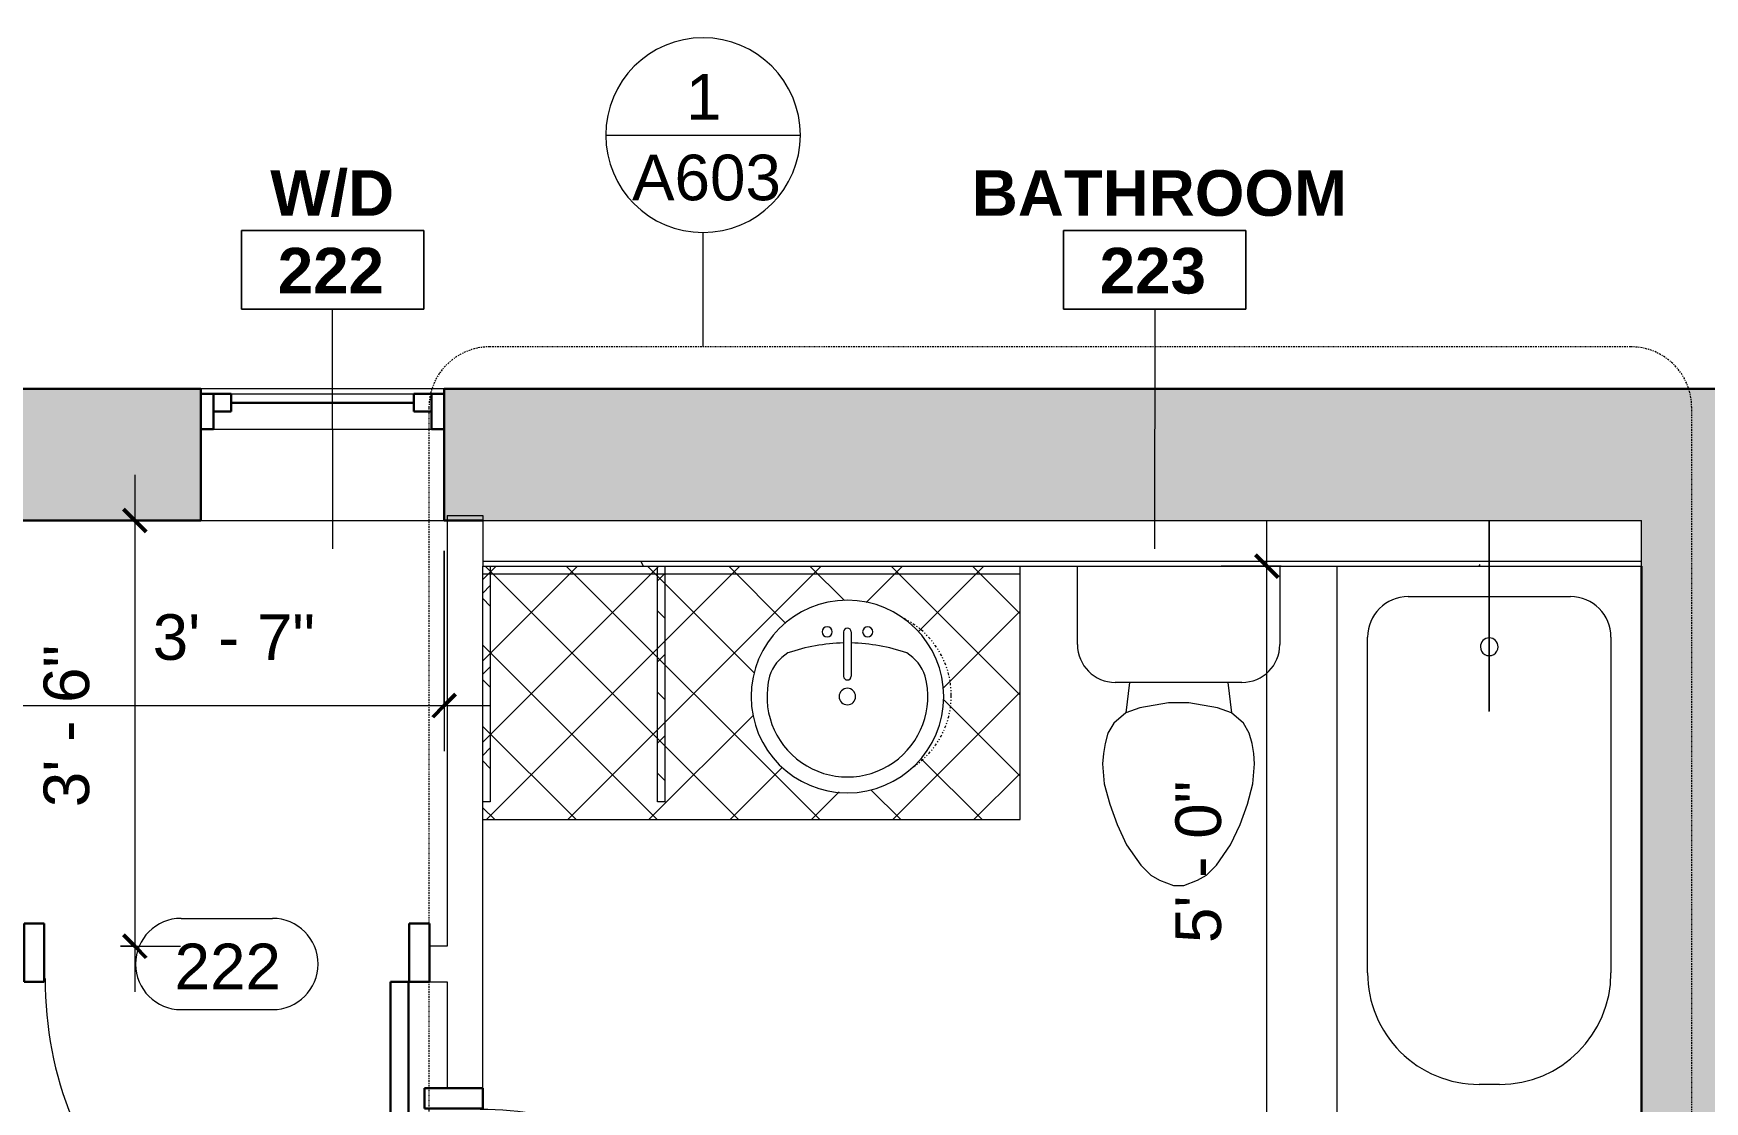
# Model space of a CAD drawing. Header units: inches. Extents: x -545 to 1083, y -2066 to -1239.
# Drawn here: x 526.1 to 691, y -1755.3 to -1649.9 of the extents above; entities that cross this region are included whole.
import ezdxf

# ---------------------------------------------------------------- set-up
doc = ezdxf.new("R2010")
doc.units = ezdxf.units.IN
doc.header["$MEASUREMENT"] = 0
doc.linetypes.add('Dash Dot 3_16_', pattern=[0.3125, 0.1875, -0.0625, 0, -0.0625])
doc.linetypes.add('Dash dot dot', pattern=[0.8125, 0.25, -0.1875, 0, -0.1875, 0, -0.1875])
for name, color, linetype, lineweight in [('A-ANNO-DIMS', 211, 'Continuous', 9), ('A-ANNO-DIMS-48', 211, 'Continuous', 9), ('A-ANNO-SYMB', 150, 'Continuous', 9), ('A-AREA-IDEN', 2, 'Continuous', 9), ('A-DOOR', 31, 'Continuous', 18), ('A-DOOR-FRAM', 31, 'Continuous', 30), ('A-DOOR-IDEN', 31, 'Continuous', 9), ('A-GLAZ', 151, 'Continuous', 18), ('A-WALL', 113, 'Continuous', 18), ('A-WALL-PATT', 111, 'Continuous', 18), ('G-IMPT', 8, 'Continuous', 9), ('I-WALL', 2, 'Continuous', 18), ('P-SANR-FIXT', 6, 'Continuous', 9), ('Q-CASE', 31, 'Continuous', 9)]:
    doc.layers.add(name, color=color, linetype=linetype, lineweight=lineweight)
doc.styles.add('Swis721 Lt BT', font='swissl.ttf', dxfattribs={"height": 4.5})
doc.styles.add('Swis721 Lt BT_B', font='', dxfattribs={"height": 4.5})
doc.styles.get('Swis721 Lt BT_B').set_extended_font_data('Swis721 Lt BT', bold=True)
doc.dimstyles.new('OTJ_-_3_32__Linear__1_2__Tolerance', dxfattribs={"dimscale": 12, "dimtxt": 4.748918, "dimasz": 0.1875, "dimexe": 0.375, "dimexo": 0.25, "dimgap": 0.25, "dimtad": 1, "dimdec": 1, "dimrnd": 0.5, "dimzin": 3, "dimdsep": 46, "dimlunit": 4, "dimtxsty": 'Swis721 Lt BT', "dimblk1": 'OBLIQUE', "dimblk2": 'OBLIQUE', "dimsah": 1, "dimcen": 0.09, "dimdle": 0.375, "dimazin": 0, "dimtfac": 1, "dimtdec": 4, "dimtix": 1, "dimtmove": 0, "dimatfit": 3, "dimfxl": 1, "dimtvp": 1, "dimfrac": 2, "dimtolj": 1, "dimtzin": 0, "dimarcsym": 2})
pattern_1 = [(45, (-567.664, 1700.107), (-4.006467, 4.006467), []), (135, (-567.664, 1700.107), (-4.006467, -4.006467), [])]

# ---------------------------------------------------------------- blocks, each defined once
blk = doc.blocks.new('Window-Double-Hung - 24_ x 44_-5077948-2ND FLOOR - CONSTRUCTION')
at = {"layer": 'A-GLAZ', "color": 8, "lineweight": 30}
for p, q in [((-12, 6.5), (-12, -6.5)), ((-12, 6), (-9, 6)), ((-10.75, 6), (-10.75, 2.5)), ((-9, 6), (-9, 4.25)), ((-9, 5.125), (9, 5.125)), ((9, 6), (12, 6)), ((9, 6), (9, 4.25)), ((10.75, 6), (10.75, 2.5)), ((12, -6.5), (12, 6.5)), ((-10.75, 4.25), (-9, 4.25)), ((10.75, 4.25), (9, 4.25)), ((-12, 2.5), (-10.75, 2.5)), ((10.75, 2.5), (12, 2.5))]:
    blk.add_line(p, q, dxfattribs=at)
at = {"layer": 'A-GLAZ'}
for p, q in [((12, 6.5), (-12, 6.5)), ((-12, -6.5), (12, -6.5))]:
    blk.add_line(p, q, dxfattribs=at)
at = {"layer": 'A-GLAZ', "lineweight": 9}
for p, q in [((-9, 6), (9, 6)), ((-10.75, 2.5), (10.75, 2.5))]:
    blk.add_line(p, q, dxfattribs=at)
blk = doc.blocks.new('Single Flush - D1 3_ X 8_  - NOT FR-6102174-2ND FLOOR - CONSTRUCTION')
at = {"layer": 'A-DOOR', "lineweight": 30}
for p, q in [((16.15625, -1.75), (17.90625, -1.75)), ((16.15625, -37.5625), (16.15625, -1.75)), ((17.90625, -1.75), (17.90625, -37.5625)), ((17.90625, -37.5625), (16.15625, -37.5625))]:
    blk.add_line(p, q, dxfattribs=at)
at = {"layer": 'A-DOOR', "lineweight": 9}
blk.add_arc((17.90625, -1.75), 35.8125, 179.5, 270, dxfattribs=at)
at = {"layer": 'A-DOOR-FRAM'}
for p, q in [((-20, 4), (-20, -1.75)), ((-20, 4), (-18, 4)), ((-18, 4), (-18, -1.75)), ((18.000004, 4), (18.000004, -1.75)), ((18.000004, 4), (20.000004, 4)), ((20.000004, 4), (20.000004, -1.75)), ((-20, -1.75), (-18, -1.75)), ((18.000004, -1.75), (20.000004, -1.75))]:
    blk.add_line(p, q, dxfattribs=at)
blk = doc.blocks.new('Single Flush - D1 2_6_ X 8_ - NOT FR-6103599-2ND FLOOR - CONSTRUCTION')
at = {"layer": 'A-DOOR', "lineweight": 30}
for p, q in [((13.15625, 31.5625), (13.15625, 1.75)), ((14.90625, 31.5625), (13.15625, 31.5625)), ((14.90625, 1.75), (14.90625, 31.5625)), ((13.15625, 1.75), (14.90625, 1.75))]:
    blk.add_line(p, q, dxfattribs=at)
at = {"layer": 'A-DOOR', "lineweight": 9}
blk.add_arc((14.90625, 1.75), 29.8125, 90, 180.5, dxfattribs=at)
at = {"layer": 'A-DOOR-FRAM'}
for p, q in [((-17, -4), (-17, 1.75)), ((-17, 1.75), (-15, 1.75)), ((-15, -4), (-15, 1.75)), ((15.000004, -4), (15.000004, 1.75)), ((15.000004, 1.75), (17.000004, 1.75)), ((17.000004, -4), (17.000004, 1.75)), ((-17, -4), (-15, -4)), ((15.000004, -4), (17.000004, -4))]:
    blk.add_line(p, q, dxfattribs=at)
blk = doc.blocks.new('Vanity Counter Top w Round Sink Hole - 24_ Depth-5720943-2ND FLOOR - CONSTRUCTION')
at = {"layer": 'Q-CASE'}
h = blk.add_hatch(dxfattribs=at)
h.set_pattern_fill('FP_4', color=256, style=0, pattern_type=2)
h.set_pattern_definition([(45, (-622.709, 1702.469), (-4.006467, 4.006467), []), (135, (-622.709, 1702.469), (-4.006467, -4.006467), [])])
h.paths.add_polyline_path([(-52.26, -25), (0.73, -25), (0.73, 0), (-52.26, 0)], flags=0)
h.paths.add_polyline_path([(-16.3, -22.36), (-18.42, -22.12), (-20.42, -21.42), (-22.23, -20.29), (-23.73, -18.79), (-24.86, -16.98), (-25.56, -14.98), (-25.8, -12.86), (-25.56, -10.75), (-24.86, -8.74), (-23.73, -6.94), (-22.23, -5.44), (-20.42, -4.3), (-18.42, -3.6), (-16.3, -3.36), (-14.19, -3.6), (-12.18, -4.3), (-10.38, -5.44), (-8.87, -6.94), (-7.74, -8.74), (-7.04, -10.75), (-6.8, -12.86), (-7.04, -14.98), (-7.74, -16.98), (-8.87, -18.79), (-10.38, -20.29), (-12.18, -21.42), (-14.19, -22.12)], flags=0)
for p, q in [((0.73, -25), (0.73, 0)), ((-52.26, -0.75), (0.73, -0.75)), ((-52.26, -25), (0.73, -25))]:
    blk.add_line(p, q, dxfattribs=at)
at = {"layer": 'Q-CASE', "linetype": 'Dash dot dot'}
for start, end in [(0, 63.2333), (303.7301, 360)]:
    blk.add_arc((-14.55, -12.75), 8.5, start, end, dxfattribs=at)
blk = doc.blocks.new('Toilet-Domestic-3D - Toilet-Domestic-3D-5197850-2ND FLOOR - CONSTRUCTION')
at = {"layer": 'P-SANR-FIXT'}
for p, q in [((-9.98, 11.75), (-9.98, 19.48)), ((9.98, 19.48), (9.98, 11.75)), ((6.25, 8.02), (-6.25, 8.02)), ((-4.86, 8.02), (-5.21, 5)), ((4.86, 8.02), (5.21, 5)), ((-5.21, 5), (-6.4, 4)), ((-3.84, 5.5), (-5.21, 5)), ((-1, 6), (-3.84, 5.5)), ((1, 6), (-1, 6)), ((3.84, 5.5), (1, 6)), ((5.21, 5), (3.84, 5.5)), ((6.4, 4), (5.21, 5)), ((-6.4, 4), (-6.97, 3)), ((6.97, 3), (6.4, 4)), ((-7.24, 2), (-7.41, 1)), ((-6.97, 3), (-7.24, 2)), ((7.24, 2), (6.97, 3)), ((7.41, 1), (7.24, 2)), ((-7.41, 1), (-7.5, 0)), ((-7.5, 0), (-7.33, -1.99)), ((7.33, -1.99), (7.5, 0)), ((7.5, 0), (7.41, 1)), ((-7.33, -1.99), (-6.79, -4)), ((6.79, -4), (7.33, -1.99)), ((-6.79, -4), (-6.06, -6)), ((6.06, -6), (6.79, -4)), ((-6.06, -6), (-5.13, -8)), ((5.13, -8), (6.06, -6)), ((-5.13, -8), (-3.74, -10)), ((3.74, -10), (5.13, -8)), ((-3.74, -10), (-2.74, -11)), ((-2.74, -11), (-1.87, -11.5)), ((-1.87, -11.5), (-0.5, -12)), ((0.5, -12), (1.87, -11.5)), ((1.87, -11.5), (2.74, -11)), ((2.74, -11), (3.74, -10)), ((-0.5, -12), (0.5, -12))]:
    blk.add_line(p, q, dxfattribs=at)
for centre, start, end in [((-6.25, 11.75), 180, 270), ((6.25, 11.75), 270, 360)]:
    blk.add_arc(centre, 3.73, start, end, dxfattribs=at)
blk = doc.blocks.new('Tub-Rectangular-3D - Tub-Rectangular-3D 4_ 6 1_8_-5224301-2ND FLOOR - CONSTRUCTION')
at = {"layer": 'P-SANR-FIXT'}
for p, q in [((10.4, -6), (10.4, -36)), ((-36.72, -9), (-3.6, -9)), ((-40.72, -29), (-40.72, -13)), ((7.4, -20), (7.4, -22)), ((-3.6, -33), (-36.72, -33)), ((10.4, -36), (-43.72, -36))]:
    blk.add_line(p, q, dxfattribs=at)
for centre, radius, start, end in [((-36.72, -13), 4, 90, 180), ((-3.6, -20), 11, 360, 90), ((-35.77, -21), 0.875, 90, 270), ((-35.77, -21), 0.875, 270, 90), ((-3.6, -22), 11, 270, 0), ((-36.72, -29), 4, 180, 270)]:
    blk.add_arc(centre, radius, start, end, dxfattribs=at)
blk = doc.blocks.new('Sink Vanity-Round - 19_ x 19_-5200875-2ND FLOOR - CONSTRUCTION')
at = {"layer": 'P-SANR-FIXT'}
for p, q in [((3.43, 9.73), (3.43, 5.36)), ((4.18, 9.73), (4.18, 5.36))]:
    blk.add_line(p, q, dxfattribs=at)
for centre, radius, start, end in [((3.81, 3.35), 9.5, 90, 270), ((3.81, 3.35), 9.5, 270, 90), ((1.81, 9.73), 0.5, 360, 180), ((3.81, 9.73), 0.375, 360, 180), ((5.81, 9.73), 0.5, 360, 180), ((3.81, -9.17), 17.81, 91.2067, 109.2086), ((1.81, 9.73), 0.5, 180, 360), ((3.81, -9.17), 17.81, 70.7914, 88.7933), ((5.81, 9.73), 0.5, 180, 360), ((0.05, 4.11), 4.12, 120.7927, 162.1904), ((7.56, 4.11), 4.12, 17.8096, 59.2073), ((3.81, 3.35), 7.93, 165.3071, 14.6929), ((3.81, 5.36), 0.375, 180, 360), ((3.81, 3.35), 0.813, 360, 180), ((3.81, 3.35), 0.813, 180, 360)]:
    blk.add_arc(centre, radius, start, end, dxfattribs=at)
blk = doc.blocks.new('CW Drawers - UB 36_h x 24_d - 3 Drawers Top Specified-5922540-2ND FLOOR - CONSTRUCTION')
at = {"layer": 'Q-CASE'}
h = blk.add_hatch(dxfattribs=at)
h.set_pattern_fill('FP_20', color=256, style=0, pattern_type=2)
h.set_pattern_definition(pattern_1)
h.paths.add_polyline_path([(3.53, -25.61), (3.53, -2.36), (2.78, -2.36), (2.78, -25.61)], flags=0)
h = blk.add_hatch(dxfattribs=at)
h.set_pattern_fill('FP_20', color=256, style=0, pattern_type=2)
h.set_pattern_definition(pattern_1)
h.paths.add_polyline_path([(20.03, -25.61), (20.78, -25.61), (20.78, -2.36), (20.03, -2.36)], flags=0)
for p, q in [((3.53, -2.36), (3.53, -25.61)), ((20.03, -25.61), (20.03, -2.36)), ((20.78, -25.61), (20.78, -2.36)), ((3.53, -25.61), (2.78, -25.61)), ((20.78, -25.61), (20.03, -25.61))]:
    blk.add_line(p, q, dxfattribs=at)
blk = doc.blocks.new('Family1 - Shower head - side view_dwg-5853304-2ND FLOOR - CONSTRUCTION')
at = {"layer": 'G-IMPT'}
for p, q in [((114.07, 0), (119.76, 0)), ((114.07, 0), (114.1, 0)), ((114.07, 0), (119.76, 0)), ((119.72, 0), (114.1, 0)), ((116.24, 0), (116.25, 0)), ((116.24, 0), (116.24, 0)), ((116.24, 0), (116.24, 0)), ((116.24, 0), (116.24, 0)), ((116.24, 0), (116.3, 0)), ((116.28, 0), (116.24, 0)), ((116.24, 0), (116.24, 0)), ((116.24, 0), (116.24, 0)), ((116.24, 0), (116.24, 0)), ((116.25, 0), (116.24, 0)), ((116.24, 0), (116.24, 0)), ((116.24, 0), (116.24, 0)), ((116.25, 0), (116.25, 0)), ((116.25, 0), (116.25, 0)), ((116.25, 0), (116.25, 0)), ((116.25, 0), (116.25, 0)), ((116.25, 0), (116.25, 0)), ((116.25, 0), (116.25, 0)), ((116.31, 0), (116.3, 0)), ((116.3, 0), (116.3, 0)), ((116.3, 0), (116.3, 0)), ((116.3, 0), (116.3, 0)), ((116.34, 0), (116.3, 0)), ((116.31, 0), (116.31, 0)), ((116.32, 0), (116.31, 0)), ((116.31, 0), (116.31, 0)), ((116.32, 0), (116.31, 0)), ((116.32, 0), (116.32, 0)), ((116.44, 0), (116.44, 0)), ((116.44, 0), (116.44, 0)), ((116.44, 0), (116.44, 0)), ((116.44, 0), (116.44, 0)), ((116.44, 0), (116.44, 0)), ((116.44, 0), (116.44, 0)), ((116.44, 0), (116.44, 0)), ((116.44, 0), (116.45, 0)), ((116.44, 0), (116.44, 0)), ((116.44, 0), (116.44, 0)), ((116.44, 0), (116.44, 0)), ((116.44, 0), (116.44, 0)), ((116.44, 0), (116.44, 0)), ((116.44, 0), (116.44, 0)), ((116.44, 0), (116.44, 0)), ((116.44, 0), (116.44, 0)), ((116.44, 0), (116.44, 0)), ((116.44, 0), (116.44, 0)), ((116.44, 0), (116.44, 0)), ((116.44, 0), (116.44, 0)), ((116.45, 0), (116.44, 0)), ((116.44, 0), (116.44, 0)), ((116.44, 0), (116.44, 0)), ((116.44, 0), (116.44, 0)), ((116.44, 0), (116.44, 0)), ((116.44, 0), (116.44, 0)), ((116.44, 0), (116.44, 0)), ((116.44, 0), (116.44, 0)), ((116.44, 0), (116.44, 0)), ((116.44, 0), (116.44, 0)), ((116.44, 0), (116.44, 0)), ((116.44, 0), (116.44, 0)), ((116.44, 0), (116.44, 0)), ((116.45, 0), (116.44, 0)), ((116.44, 0), (116.44, 0)), ((116.44, 0), (116.44, 0)), ((116.44, 0), (116.44, 0)), ((116.44, 0), (117.39, 0)), ((116.46, 0), (116.44, 0)), ((116.44, 0), (116.46, 0)), ((116.44, 0), (116.46, 0)), ((116.45, 0), (116.45, 0)), ((116.45, 0), (116.45, 0)), ((116.45, 0), (116.45, 0)), ((116.45, 0), (116.45, 0)), ((116.45, 0), (116.45, 0)), ((116.45, 0), (116.45, 0)), ((116.45, 0), (116.45, 0)), ((116.45, 0), (116.45, 0)), ((116.45, 0), (116.45, 0)), ((116.45, 0), (116.45, 0)), ((116.45, 0), (116.45, 0)), ((116.45, 0), (116.45, 0)), ((116.45, 0), (116.45, 0)), ((116.45, 0), (116.45, 0)), ((116.46, 0), (116.45, 0)), ((116.45, 0), (116.46, 0)), ((116.46, 0), (116.45, 0)), ((116.45, 0), (116.46, 0)), ((116.45, 0), (116.45, 0)), ((116.45, 0), (116.45, 0)), ((116.45, 0), (116.45, 0)), ((116.45, 0), (116.45, 0)), ((116.45, 0), (116.45, 0)), ((116.45, 0), (116.45, 0)), ((116.45, 0), (116.45, 0)), ((116.45, 0), (116.45, 0)), ((116.45, 0), (116.45, 0)), ((116.45, 0), (116.45, 0)), ((116.45, 0), (116.45, 0)), ((116.45, 0), (116.45, 0)), ((116.46, 0), (116.45, 0)), ((116.45, 0), (116.46, 0)), ((116.45, 0), (116.45, 0)), ((116.45, 0), (116.45, 0)), ((116.45, 0), (116.45, 0)), ((116.45, 0), (116.45, 0)), ((116.45, 0), (116.45, 0)), ((116.45, 0), (116.45, 0)), ((116.45, 0), (116.45, 0)), ((116.45, 0), (116.45, 0)), ((116.46, 0), (116.45, 0)), ((116.45, 0), (116.46, 0)), ((116.45, 0), (116.45, 0)), ((116.45, 0), (116.45, 0)), ((116.45, 0), (116.45, 0)), ((116.45, 0), (116.45, 0)), ((116.45, 0), (116.45, 0)), ((116.45, 0), (116.45, 0)), ((116.45, 0), (116.45, 0)), ((116.45, 0), (116.45, 0)), ((116.45, 0), (116.45, 0)), ((116.45, 0), (116.45, 0)), ((116.46, 0), (116.45, 0)), ((116.45, 0), (116.46, 0)), ((116.45, 0), (116.46, 0)), ((116.46, 0), (116.45, 0)), ((116.45, 0), (116.45, 0)), ((116.45, 0), (116.45, 0)), ((116.45, 0), (116.45, 0)), ((116.45, 0), (116.45, 0)), ((116.45, 0), (116.45, 0)), ((116.45, 0), (116.45, 0)), ((116.45, 0), (116.45, 0)), ((116.45, 0), (116.45, 0)), ((116.45, 0), (116.45, 0)), ((116.45, 0), (116.45, 0)), ((116.45, 0), (116.45, 0)), ((116.45, 0), (116.45, 0)), ((116.45, 0), (116.45, 0)), ((116.46, 0), (116.46, 0)), ((116.46, 0), (116.46, 0)), ((116.46, 0), (116.46, 0)), ((116.46, 0), (116.46, 0)), ((116.46, 0), (116.46, 0)), ((116.46, 0), (116.46, 0)), ((116.46, 0), (116.46, 0)), ((116.46, 0), (116.46, 0)), ((116.46, 0), (116.46, 0)), ((116.46, 0), (116.47, 0)), ((116.46, 0), (116.46, 0)), ((116.46, 0), (116.46, 0)), ((116.46, 0), (116.46, 0)), ((116.46, 0), (116.46, 0)), ((116.46, 0), (116.46, 0)), ((116.46, 0), (116.46, 0)), ((116.46, 0), (116.46, 0)), ((116.46, 0), (116.46, 0)), ((116.46, 0), (116.46, 0)), ((116.46, 0), (116.46, 0)), ((116.46, 0), (116.46, 0)), ((116.46, 0), (116.46, 0)), ((116.46, 0), (116.46, 0)), ((116.46, 0), (116.46, 0)), ((116.46, 0), (116.46, 0)), ((116.46, 0), (116.46, 0)), ((116.46, 0), (116.46, 0)), ((116.46, 0), (116.46, 0)), ((116.46, 0), (116.46, 0)), ((116.46, 0), (116.46, 0)), ((116.46, 0), (116.46, 0)), ((116.46, 0), (116.46, 0)), ((116.46, 0), (116.46, 0)), ((116.46, 0), (116.46, 0)), ((116.46, 0), (116.46, 0)), ((116.46, 0), (116.46, 0)), ((116.46, 0), (116.46, 0)), ((116.46, 0), (116.46, 0)), ((116.47, 0), (116.46, 0)), ((116.46, 0), (116.47, 0)), ((116.46, 0), (116.46, 0)), ((116.47, 0), (116.47, 0)), ((116.47, 0), (116.47, 0)), ((116.47, 0), (116.48, 0)), ((116.47, 0), (116.47, 0)), ((116.47, 0), (116.47, 0)), ((116.47, 0), (116.47, 0)), ((116.47, 0), (116.48, 0)), ((116.47, 0), (116.47, 0)), ((116.47, 0), (116.47, 0)), ((116.47, 0), (116.47, 0)), ((116.48, 0), (116.47, 0)), ((117.36, 0), (116.46, 0)), ((116.48, 0), (116.48, 0)), ((116.49, 0), (116.48, 0)), ((116.48, 0), (116.48, 0)), ((116.49, 0), (116.48, 0)), ((116.48, 0), (116.48, 0)), ((116.48, 0), (116.48, 0)), ((116.49, 0), (116.48, 0)), ((116.49, 0), (116.48, 0)), ((116.48, 0), (116.48, 0)), ((116.49, 0), (116.49, 0)), ((116.49, 0), (116.49, 0)), ((116.49, 0), (116.49, 0)), ((116.49, 0), (116.49, 0)), ((116.49, 0), (116.5, 0)), ((116.49, 0), (116.49, 0)), ((116.49, 0), (116.49, 0)), ((116.49, 0), (116.5, 0)), ((116.49, 0), (116.49, 0)), ((116.49, 0), (116.49, 0)), ((116.5, 0), (116.5, 0)), ((116.5, 0), (116.5, 0)), ((116.51, 0), (117.32, 0)), ((117.32, 0), (116.51, 0)), ((116.54, 0), (116.51, 0)), ((116.54, 0), (116.51, 0)), ((118.29, 0), (116.51, 0)), ((118.29, 0), (116.51, 0)), ((117.32, 0), (116.51, 0)), ((116.54, 0), (117.29, 0)), ((116.54, 0), (116.54, 0)), ((117.1, 0), (116.72, 0)), ((117.32, 0), (117.29, 0)), ((117.32, 0), (117.29, 0)), ((117.29, 0), (117.29, 0)), ((117.29, 0), (117.29, 0)), ((118.29, 0), (117.32, 0)), ((118.29, 0), (117.32, 0)), ((117.36, 0), (117.39, 0)), ((117.36, 0), (117.39, 0)), ((117.39, 0), (117.37, 0)), ((117.52, 0), (117.48, 0)), ((117.52, 0), (117.58, 0)), ((117.58, 0), (117.54, 0)), ((119.72, 0), (119.76, 0)), ((125.89, 0), (125.82, 0)), ((125.82, 0), (125.89, 0)), ((125.9, 0), (125.82, 0)), ((125.82, 0), (125.9, 0)), ((125.82, 0), (125.85, 0)), ((125.85, 0), (125.82, 0)), ((125.84, 0), (125.82, 0)), ((126.8, 0), (125.82, 0)), ((125.82, 0), (125.85, 0)), ((126.65, 0), (125.84, 0)), ((125.85, 0), (125.86, 0)), ((127.5, 0), (125.89, 0)), ((125.89, 0), (127.61, 0)), ((126.8, 0), (125.9, 0)), ((127.51, 0), (125.9, 0)), ((126.8, 0), (126.65, 0)), ((128.41, 0), (126.8, 0)), ((128.41, 0), (126.8, 0)), ((127.5, 0), (127.61, 0)), ((127.5, 0), (127.57, 0)), ((127.8, 0), (127.51, 0)), ((127.53, 0), (127.52, 0)), ((127.52, 0), (127.53, 0)), ((127.52, 0), (127.53, 0)), ((127.53, 0), (127.52, 0)), ((127.52, 0), (127.53, 0)), ((127.53, 0), (127.52, 0)), ((127.53, 0), (127.52, 0)), ((127.53, 0), (127.61, 0)), ((127.61, 0), (127.53, 0)), ((127.61, 0), (127.53, 0)), ((127.53, 0), (127.61, 0)), ((127.53, 0), (127.61, 0)), ((127.53, 0), (127.61, 0)), ((127.55, 0), (127.54, 0)), ((127.57, 0), (127.54, 0)), ((127.54, 0), (127.56, 0)), ((127.54, 0), (127.58, 0)), ((127.56, 0), (127.55, 0)), ((127.56, 0), (127.56, 0)), ((127.56, 0), (127.56, 0)), ((127.57, 0), (127.56, 0)), ((127.56, 0), (127.57, 0)), ((127.57, 0), (127.69, 0)), ((127.57, 0), (127.57, 0)), ((127.57, 0), (127.57, 0)), ((127.57, 0), (127.57, 0)), ((127.57, 0), (127.58, 0)), ((127.57, 0), (127.57, 0)), ((127.8, 0), (127.58, 0)), ((127.69, 0), (127.61, 0)), ((127.62, 0), (127.61, 0)), ((127.61, 0), (127.62, 0)), ((127.62, 0), (127.61, 0)), ((127.62, 0), (127.61, 0)), ((127.61, 0), (127.62, 0)), ((127.62, 0), (128.41, 0)), ((127.62, 0), (127.62, 0)), ((127.62, 0), (127.62, 0)), ((127.62, 0), (127.62, 0)), ((127.62, 0), (128.41, 0)), ((128.41, 0), (127.62, 0)), ((127.62, 0), (127.98, 0)), ((127.98, 0), (127.62, 0)), ((127.62, 0), (127.98, 0)), ((127.66, 0), (127.69, 0)), ((127.66, 0), (127.67, 0)), ((127.67, 0), (127.67, 0)), ((127.67, 0), (127.68, 0)), ((127.68, 0), (127.68, 0)), ((127.68, 0), (127.68, 0)), ((127.68, 0), (127.68, 0)), ((127.68, 0), (127.69, 0)), ((127.69, 0), (127.69, 0)), ((127.69, 0), (127.69, 0)), ((127.69, 0), (127.69, 0)), ((128.41, 0), (127.8, 0)), ((128.06, 0), (127.98, 0)), ((127.98, 0), (128.02, 0)), ((128.02, 0), (127.98, 0)), ((127.99, 0), (127.98, 0)), ((127.99, 0), (128, 0)), ((128, 0), (128.01, 0)), ((128.01, 0), (128, 0)), ((128, 0), (128, 0)), ((128.01, 0), (128.02, 0)), ((128.02, 0), (128.01, 0)), ((128.01, 0), (128.01, 0)), ((128.01, 0), (128.01, 0)), ((128.02, 0), (128.02, 0)), ((128.02, 0), (128.02, 0)), ((128.02, 0), (128.02, 0)), ((128.06, 0), (128.41, 0)), ((132.61, 0), (132.67, 0)), ((132.67, 0), (132.61, 0)), ((132.67, 0), (132.91, 0)), ((132.91, 0), (132.67, 0))]:
    blk.add_line(p, q, dxfattribs=at)
at = {"layer": 'G-IMPT', "flags": 128}
for points in [[(116.69, 0), (116.43, 0), (116.24, 0)], [(116.24, 0), (116.57, 0), (116.69, 0)], [(116.24, 0), (116.24, 0), (116.24, 0)], [(116.28, 0), (116.4, 0), (116.69, 0), (117.13, 0)], [(116.28, 0), (116.3, 0), (116.42, 0), (116.92, 0), (116.91, 0), (116.29, 0)], [(116.31, 0), (116.3, 0), (116.3, 0)], [(116.3, 0), (116.3, 0), (116.32, 0)], [(116.3, 0), (116.32, 0), (116.32, 0), (116.32, 0)], [(116.32, 0), (116.32, 0), (116.3, 0), (116.3, 0), (116.3, 0)], [(116.3, 0), (116.3, 0), (116.31, 0), (116.32, 0), (116.32, 0)], [(117.52, 0), (117.32, 0), (116.92, 0), (116.91, 0), (116.5, 0), (116.3, 0)], [(116.91, 0), (116.92, 0), (117.17, 0), (117.43, 0), (117.48, 0), (117.52, 0), (117.48, 0), (117.43, 0), (117.17, 0), (116.91, 0), (116.3, 0), (116.35, 0), (116.4, 0), (116.66, 0), (116.91, 0), (116.92, 0)], [(116.34, 0), (116.92, 0), (117.29, 0), (117.4, 0), (117.4, 0), (117.48, 0), (117.4, 0), (117.39, 0), (117.29, 0), (116.91, 0), (116.92, 0), (116.54, 0), (116.43, 0), (116.43, 0), (116.34, 0)], [(116.44, 0), (116.44, 0), (116.44, 0)], [(116.44, 0), (116.44, 0), (116.44, 0), (116.44, 0)], [(116.44, 0), (116.45, 0), (116.44, 0)], [(116.44, 0), (116.44, 0), (116.44, 0)], [(116.44, 0), (116.44, 0), (116.44, 0), (116.45, 0), (116.44, 0), (116.44, 0)], [(116.72, 0), (116.52, 0), (116.44, 0)], [(116.46, 0), (116.46, 0), (116.45, 0), (116.45, 0), (116.45, 0), (116.45, 0), (116.46, 0), (116.46, 0), (116.47, 0), (116.46, 0), (116.46, 0), (116.45, 0)], [(116.45, 0), (116.45, 0), (116.46, 0), (116.46, 0)], [(116.46, 0), (116.5, 0), (116.52, 0), (116.78, 0), (116.52, 0), (116.5, 0), (116.46, 0)], [(116.47, 0), (116.47, 0), (116.47, 0), (116.47, 0)], [(116.48, 0), (116.49, 0), (116.49, 0)], [(116.78, 0), (117.05, 0), (117.31, 0), (117.33, 0), (117.37, 0), (117.33, 0), (117.33, 0), (117.31, 0), (117.05, 0)], [(116.92, 0), (117.41, 0), (117.52, 0), (117.54, 0), (117.52, 0), (117.41, 0), (116.92, 0)], [(117.39, 0), (117.31, 0), (117.1, 0)], [(117.54, 0), (117.43, 0), (117.13, 0)], [(117.14, 0), (117.25, 0), (117.58, 0)], [(117.58, 0), (117.4, 0), (117.14, 0)], [(127.66, 0), (127.61, 0), (125.89, 0), (125.85, 0)], [(125.85, 0), (125.87, 0), (125.89, 0)], [(127.5, 0), (125.9, 0), (125.89, 0), (125.9, 0), (127.5, 0), (127.51, 0), (127.52, 0), (127.53, 0), (127.51, 0)], [(127.53, 0), (127.54, 0), (127.54, 0)], [(127.98, 0), (127.62, 0), (127.62, 0), (127.61, 0)], [(127.61, 0), (127.62, 0), (127.62, 0), (127.98, 0)], [(127.62, 0), (127.98, 0), (128.02, 0), (128.06, 0)], [(128.06, 0), (128.02, 0), (127.98, 0)], [(132.91, 0), (132.67, 0), (132.64, 0), (132.61, 0)], [(132.61, 0), (132.64, 0), (132.67, 0)]]:
    blk.add_lwpolyline(points, dxfattribs=at)
for points in [[(116.46, 0), (116.51, 0)], [(116.51, 0), (116.52, 0)], [(117.32, 0), (117.31, 0)], [(117.36, 0), (117.32, 0)], [(118.29, 0), (132.25, 0), (132.61, 0), (132.25, 0)], [(118.29, 0), (132.25, 0), (132.61, 0), (132.25, 0)], [(127.61, 0), (127.53, 0)], [(127.8, 0), (128.41, 0)], [(128.41, 0), (128.06, 0), (127.98, 0), (128.06, 0)], [(132.91, 0), (132.67, 0)]]:
    blk.add_lwpolyline(points, close=True, dxfattribs=at)
at = {"layer": 'G-IMPT'}
for points, knots in [([(116.3, 0), (116.3, 0), (116.3, 0), (116.3, 0), (116.3, 0), (116.3, 0), (116.3, 0), (116.3, 0), (116.3, 0), (116.3, 0), (116.3, 0), (116.3, 0), (116.3, 0), (116.3, 0), (116.3, 0), (116.3, 0), (116.3, 0)], [0, 0, 0, 0, 0.2, 0.3, 0.35, 0.4, 0.45, 0.5, 0.55, 0.6, 0.7, 0.75, 0.8, 0.85, 0.9, 1, 1, 1, 1]), ([(116.3, 0), (116.3, 0), (116.3, 0), (116.3, 0), (116.3, 0), (116.3, 0), (116.3, 0), (116.3, 0), (116.3, 0), (116.3, 0), (116.3, 0), (116.3, 0), (116.3, 0), (116.3, 0), (116.3, 0), (116.3, 0), (116.3, 0)], [0, 0, 0, 0, 0.2, 0.3, 0.35, 0.4, 0.45, 0.5, 0.55, 0.6, 0.7, 0.75, 0.8, 0.85, 0.9, 1, 1, 1, 1]), ([(116.3, 0), (116.3, 0), (116.3, 0), (116.3, 0), (116.3, 0), (116.3, 0), (116.3, 0), (116.3, 0), (116.3, 0), (116.3, 0), (116.3, 0)], [0, 0, 0, 0, 0.1, 0.2, 0.25, 0.3, 0.35, 0.4, 0.45, 0.5, 0.5, 0.5, 0.5]), ([(116.3, 0), (116.3, 0), (116.3, 0), (116.3, 0), (116.3, 0), (116.3, 0), (116.3, 0), (116.3, 0), (116.3, 0), (116.3, 0), (116.3, 0)], [0, 0, 0, 0, 0.1, 0.2, 0.25, 0.3, 0.35, 0.4, 0.45, 0.5, 0.5, 0.5, 0.5]), ([(116.32, 0), (116.32, 0), (116.32, 0), (116.32, 0), (116.32, 0), (116.32, 0), (116.32, 0), (116.32, 0), (116.32, 0), (116.32, 0), (116.32, 0), (116.32, 0), (116.32, 0), (116.32, 0), (116.32, 0), (116.32, 0), (116.32, 0), (116.32, 0), (116.32, 0), (116.32, 0)], [0, 0, 0, 0, 0.1, 0.2, 0.25, 0.3, 0.35, 0.4, 0.45, 0.5, 0.55, 0.6, 0.7, 0.75, 0.8, 0.85, 0.9, 0.95, 1, 1, 1, 1]), ([(116.32, 0), (116.32, 0), (116.32, 0), (116.32, 0), (116.32, 0), (116.32, 0), (116.32, 0), (116.32, 0), (116.32, 0), (116.32, 0), (116.32, 0), (116.32, 0), (116.32, 0), (116.32, 0), (116.32, 0), (116.32, 0), (116.32, 0)], [0, 0, 0, 0, 0.2, 0.3, 0.35, 0.4, 0.45, 0.5, 0.55, 0.6, 0.7, 0.75, 0.8, 0.85, 0.9, 1, 1, 1, 1]), ([(116.32, 0), (116.32, 0), (116.32, 0), (116.32, 0), (116.32, 0), (116.32, 0), (116.32, 0), (116.32, 0), (116.32, 0), (116.32, 0), (116.32, 0), (116.32, 0), (116.32, 0), (116.32, 0), (116.32, 0), (116.32, 0), (116.32, 0)], [0, 0, 0, 0, 0.2, 0.3, 0.35, 0.4, 0.45, 0.5, 0.55, 0.6, 0.7, 0.75, 0.8, 0.85, 0.9, 1, 1, 1, 1]), ([(116.32, 0), (116.32, 0), (116.32, 0), (116.32, 0), (116.32, 0), (116.32, 0), (116.32, 0), (116.32, 0), (116.32, 0), (116.32, 0), (116.32, 0), (116.32, 0), (116.32, 0), (116.32, 0), (116.32, 0), (116.32, 0), (116.32, 0), (116.32, 0), (116.32, 0), (116.32, 0)], [0, 0, 0, 0, 0.1, 0.2, 0.25, 0.3, 0.35, 0.4, 0.45, 0.5, 0.55, 0.6, 0.7, 0.75, 0.8, 0.85, 0.9, 0.95, 1, 1, 1, 1]), ([(116.38, 0), (116.38, 0), (116.38, 0), (116.38, 0), (116.38, 0), (116.38, 0), (116.38, 0), (116.38, 0), (116.38, 0), (116.38, 0), (116.38, 0), (116.37, 0), (116.37, 0), (116.36, 0), (116.36, 0), (116.35, 0), (116.35, 0), (116.34, 0), (116.34, 0), (116.34, 0), (116.33, 0), (116.33, 0), (116.33, 0), (116.33, 0), (116.33, 0), (116.33, 0), (116.33, 0), (116.33, 0), (116.33, 0), (116.33, 0), (116.33, 0), (116.33, 0), (116.33, 0), (116.33, 0), (116.33, 0)], [0, 0, 0, 0, 0.021739, 0.043478, 0.065217, 0.086957, 0.108696, 0.130435, 0.173913, 0.217391, 0.26087, 0.304348, 0.347826, 0.391304, 0.434783, 0.478261, 0.521739, 0.565217, 0.608696, 0.652174, 0.695652, 0.73913, 0.782609, 0.826087, 0.869565, 0.891304, 0.913043, 0.934783, 0.945652, 0.956522, 0.967391, 0.978261, 0.98913, 1, 1, 1, 1]), ([(116.37, 0), (116.37, 0), (116.37, 0), (116.37, 0), (116.37, 0), (116.37, 0), (116.37, 0), (116.37, 0), (116.37, 0), (116.37, 0), (116.37, 0), (116.36, 0), (116.36, 0), (116.36, 0), (116.35, 0), (116.35, 0), (116.34, 0), (116.34, 0), (116.34, 0), (116.34, 0), (116.33, 0), (116.33, 0), (116.33, 0), (116.33, 0), (116.33, 0), (116.33, 0), (116.33, 0), (116.33, 0), (116.33, 0), (116.33, 0), (116.33, 0)], [0, 0, 0, 0, 0.02381, 0.047619, 0.071429, 0.095238, 0.142857, 0.190476, 0.238095, 0.285714, 0.333333, 0.380952, 0.428571, 0.47619, 0.52381, 0.571429, 0.619048, 0.666667, 0.714286, 0.761905, 0.809524, 0.857143, 0.904762, 0.928571, 0.940476, 0.952381, 0.964286, 0.97619, 0.988095, 1, 1, 1, 1]), ([(116.33, 0), (116.33, 0), (116.33, 0), (116.33, 0), (116.33, 0), (116.33, 0), (116.33, 0), (116.33, 0), (116.33, 0), (116.33, 0), (116.33, 0), (116.33, 0), (116.33, 0), (116.33, 0), (116.33, 0), (116.34, 0), (116.34, 0), (116.34, 0), (116.34, 0), (116.34, 0), (116.35, 0), (116.35, 0), (116.36, 0), (116.36, 0), (116.36, 0), (116.37, 0), (116.37, 0), (116.37, 0), (116.37, 0), (116.37, 0), (116.37, 0), (116.37, 0), (116.37, 0), (116.37, 0), (116.37, 0), (116.37, 0), (116.37, 0), (116.37, 0)], [0, 0, 0, 0, 0.01, 0.02, 0.03, 0.04, 0.05, 0.06, 0.08, 0.1, 0.12, 0.16, 0.2, 0.24, 0.28, 0.32, 0.36, 0.4, 0.44, 0.48, 0.52, 0.56, 0.6, 0.64, 0.68, 0.72, 0.76, 0.8, 0.84, 0.88, 0.92, 0.94, 0.96, 0.97, 0.98, 0.99, 1, 1, 1, 1]), ([(116.33, 0), (116.33, 0), (116.33, 0), (116.33, 0), (116.33, 0), (116.33, 0), (116.33, 0), (116.33, 0), (116.33, 0), (116.33, 0), (116.33, 0), (116.33, 0), (116.33, 0), (116.34, 0), (116.34, 0), (116.34, 0), (116.35, 0), (116.35, 0), (116.36, 0), (116.36, 0), (116.37, 0), (116.37, 0), (116.38, 0), (116.38, 0), (116.38, 0), (116.38, 0), (116.38, 0), (116.38, 0), (116.38, 0), (116.38, 0), (116.38, 0), (116.38, 0), (116.38, 0), (116.38, 0), (116.38, 0), (116.38, 0)], [0, 0, 0, 0, 0.01087, 0.021739, 0.032609, 0.043478, 0.065217, 0.086957, 0.130435, 0.173913, 0.217391, 0.26087, 0.304348, 0.347826, 0.391304, 0.434783, 0.478261, 0.521739, 0.565217, 0.608696, 0.652174, 0.695652, 0.73913, 0.782609, 0.826087, 0.869565, 0.891304, 0.913043, 0.934783, 0.945652, 0.956522, 0.967391, 0.978261, 0.98913, 1, 1, 1, 1]), ([(116.91, 0), (116.89, 0), (116.86, 0), (116.82, 0), (116.79, 0), (116.77, 0), (116.75, 0), (116.73, 0), (116.72, 0), (116.71, 0), (116.7, 0), (116.69, 0), (116.69, 0), (116.69, 0), (116.69, 0)], [0, 0, 0, 0, 0.250083, 0.375128, 0.500168, 0.625194, 0.687715, 0.750232, 0.812736, 0.8752, 0.906454, 0.937688, 0.968878, 1, 1, 1, 1]), ([(116.69, 0), (116.69, 0), (116.69, 0), (116.69, 0), (116.7, 0), (116.71, 0), (116.72, 0), (116.73, 0), (116.75, 0), (116.77, 0), (116.79, 0), (116.82, 0), (116.86, 0), (116.89, 0), (116.91, 0)], [0, 0, 0, 0, 0.030973, 0.062142, 0.093379, 0.124637, 0.187124, 0.249642, 0.312168, 0.374698, 0.499749, 0.624809, 0.749872, 1, 1, 1, 1]), ([(116.78, 0), (116.78, 0), (116.77, 0), (116.75, 0), (116.74, 0), (116.73, 0), (116.73, 0), (116.72, 0), (116.72, 0)], [0, 0, 0, 0, 0.250895, 0.501694, 0.627133, 0.752503, 0.877526, 1, 1, 1, 1]), ([(117.14, 0), (117.14, 0), (117.14, 0), (117.13, 0), (117.13, 0), (117.12, 0), (117.11, 0), (117.1, 0), (117.08, 0), (117.06, 0), (117.04, 0), (117.01, 0), (116.97, 0), (116.94, 0), (116.92, 0)], [0, 0, 0, 0, 0.031125, 0.062316, 0.093551, 0.124804, 0.187268, 0.249772, 0.312288, 0.374809, 0.499834, 0.624874, 0.749918, 1, 1, 1, 1]), ([(116.92, 0), (116.94, 0), (116.97, 0), (117.01, 0), (117.03, 0), (117.06, 0), (117.08, 0), (117.09, 0), (117.11, 0), (117.12, 0), (117.13, 0), (117.13, 0), (117.14, 0), (117.14, 0), (117.14, 0)], [0, 0, 0, 0, 0.250126, 0.375189, 0.500248, 0.625297, 0.687827, 0.750353, 0.81287, 0.875357, 0.906614, 0.937851, 0.96902, 1, 1, 1, 1]), ([(117.1, 0), (117.1, 0), (117.1, 0), (117.09, 0), (117.09, 0), (117.07, 0), (117.06, 0), (117.05, 0), (117.05, 0)], [0, 0, 0, 0, 0.122474, 0.247497, 0.372867, 0.498306, 0.749105, 1, 1, 1, 1]), ([(127.51, 0), (127.52, 0), (127.53, 0), (127.54, 0), (127.55, 0), (127.56, 0), (127.56, 0), (127.57, 0), (127.57, 0), (127.57, 0), (127.58, 0), (127.58, 0), (127.58, 0), (127.58, 0), (127.58, 0), (127.58, 0), (127.58, 0), (127.58, 0), (127.58, 0), (127.58, 0), (127.58, 0), (127.58, 0)], [0, 0, 0, 0, 0.194032, 0.381185, 0.553778, 0.632598, 0.705425, 0.771554, 0.830284, 0.881003, 0.923248, 0.941054, 0.956575, 0.969765, 0.9806, 0.989062, 0.995129, 0.997258, 0.998782, 0.999696, 1, 1, 1, 1]), ([(127.98, 0), (127.98, 0), (127.98, 0), (127.98, 0), (127.98, 0), (127.98, 0), (127.98, 0), (127.98, 0), (127.98, 0), (127.98, 0), (127.98, 0), (127.98, 0)], [0.95454545, 0.95454545, 0.95454545, 0.95454545, 0.95678676, 0.9698708, 0.9806208, 0.98901886, 0.9950481, 0.99717015, 0.99869613, 0.99962918, 1, 1, 1, 1]), ([(127.98, 0), (127.98, 0), (127.98, 0), (127.98, 0), (127.98, 0), (127.98, 0), (127.98, 0), (127.98, 0), (127.98, 0), (127.98, 0), (127.98, 0), (127.98, 0)], [0.95454545, 0.95454545, 0.95454545, 0.95454545, 0.95678927, 0.96987274, 0.98062216, 0.98901969, 0.9950485, 0.99717038, 0.99869623, 0.99962921, 1, 1, 1, 1]), ([(127.98, 0), (127.98, 0), (127.98, 0), (127.98, 0), (127.98, 0), (127.98, 0), (127.98, 0), (127.98, 0), (127.98, 0), (127.98, 0), (127.98, 0), (127.98, 0)], [0.95454545, 0.95454545, 0.95454545, 0.95454545, 0.95678905, 0.96987255, 0.98062201, 0.98901959, 0.99504845, 0.99717035, 0.99869622, 0.9996292, 1, 1, 1, 1]), ([(128.06, 0), (128.06, 0), (128.06, 0), (128.06, 0), (128.06, 0), (128.06, 0), (128.06, 0), (128.06, 0), (128.06, 0), (128.06, 0), (128.06, 0), (128.06, 0)], [0.95454545, 0.95454545, 0.95454545, 0.95454545, 0.95678927, 0.96987274, 0.98062216, 0.98901969, 0.9950485, 0.99717038, 0.99869623, 0.99962921, 1, 1, 1, 1])]:
    blk.add_open_spline(points, degree=3, knots=knots, dxfattribs=at)
blk = doc.blocks.new('Family1 - Family1-5853309-2ND FLOOR - CONSTRUCTION')
at = {"extrusion": (0, 0, -1), "zscale": -1}
blk.add_blockref('Family1 - Shower head - side view_dwg-5853304-2ND FLOOR - CONSTRUCTION', (-132.91, 0), dxfattribs=at)
blk = doc.blocks.new('Room Tag - Room Name and Number-3379422-2ND FLOOR - CONSTRUCTION')
at = {"layer": 'A-AREA-IDEN'}
for p, q in [((-0.1881, -0.1636), (-0.1881, -0.0018)), ((-0.1881, -0.0018), (0.1869, -0.0018)), ((0.1869, -0.0018), (-0.1881, -0.0018)), ((-0.1881, -0.0018), (-0.1881, -0.1636)), ((0.1869, -0.0018), (0.1869, -0.1636)), ((0.1869, -0.1636), (0.1869, -0.0018)), ((0.1869, -0.1636), (-0.1881, -0.1636)), ((-0.1881, -0.1636), (0.1869, -0.1636))]:
    blk.add_line(p, q, dxfattribs=at)
blk = doc.blocks.new('DIMBLOCK16-2ND FLOOR - CONSTRUCTION')
at = {"layer": 'A-ANNO-DIMS-48'}
for p, q in [((566.63, -1700.97), (566.63, -1720.72)), ((566.63, -1716.22), (566.63, -1700.97)), ((523.7, -1717.63), (523.7, -1711.72)), ((519.2, -1716.22), (571.13, -1716.22)), ((523.7, -1716.22), (523.7, -1717.63))]:
    blk.add_line(p, q, dxfattribs=at)
at = {"layer": 'A-ANNO-DIMS-48', "lineweight": 50}
for p, q in [((523.7, -1716.22), (524.82, -1715.1)), ((566.63, -1716.22), (567.76, -1715.1)), ((523.7, -1716.22), (522.57, -1717.35)), ((566.63, -1716.22), (565.51, -1717.35))]:
    blk.add_line(p, q, dxfattribs=at)
at = {"layer": 'A-ANNO-DIMS-48', "color": 0, "insert": (537.89, -1707.21), "char_height": 4.5, "width": 17.4579, "attachment_point": 1, "line_spacing_factor": 1.005062, "style": 'Swis721 Lt BT'}
blk.add_mtext('3\' - 7"', dxfattribs=at)
blk = doc.blocks.new('_Oblique')
at = {"color": 0, "linetype": 'ByBlock', "lineweight": -2}
blk.add_line((-0.5, -0.5), (0.5, 0.5), dxfattribs=at)
blk = doc.blocks.new('Floor Plan - Callout Head-3511279-2ND FLOOR - CONSTRUCTION')
at = {"layer": 'A-ANNO-SYMB'}
blk.add_line((-0.2, 0), (0.2, 0), dxfattribs=at)
for start, end in [(360, 180), (180, 360)]:
    blk.add_arc((0, 0), 0.2, start, end, dxfattribs=at)
blk = doc.blocks.new('Door Tag - Door Tag-41184-2ND FLOOR - CONSTRUCTION')
at = {"layer": 'A-DOOR-IDEN'}
for p, q in [((-0.09375, 0.09375), (0.09375, 0.09375)), ((-0.09375, -0.09375), (0.09375, -0.09375))]:
    blk.add_line(p, q, dxfattribs=at)
for centre, start, end in [((-0.09375, 0), 90, 270), ((0.09375, 0), 270, 90)]:
    blk.add_arc(centre, 0.09375, start, end, dxfattribs=at)
blk = doc.blocks.new('DIMBLOCK34-2ND FLOOR - CONSTRUCTION')
at = {"layer": 'A-ANNO-DIMS-48'}
for p, q in [((536.13, -1693.47), (536.13, -1744.46)), ((534.38, -1697.97), (540.63, -1697.97)), ((536.13, -1697.97), (534.38, -1697.97)), ((534.72, -1739.96), (540.63, -1739.96)), ((536.13, -1739.96), (534.72, -1739.96))]:
    blk.add_line(p, q, dxfattribs=at)
at = {"layer": 'A-ANNO-DIMS-48', "lineweight": 50}
for p, q in [((536.13, -1697.97), (535, -1696.84)), ((536.13, -1697.97), (537.25, -1699.09)), ((536.13, -1739.96), (535, -1738.84)), ((536.13, -1739.96), (537.25, -1741.09))]:
    blk.add_line(p, q, dxfattribs=at)
at = {"layer": 'A-ANNO-DIMS-48', "color": 0, "insert": (527.12, -1726.24), "char_height": 4.5, "width": 17.4579, "attachment_point": 1, "rotation": 90, "line_spacing_factor": 1.005062, "style": 'Swis721 Lt BT'}
blk.add_mtext('3\' - 6"', dxfattribs=at)
blk = doc.blocks.new('DIMBLOCK44-2ND FLOOR - CONSTRUCTION')
at = {"layer": 'A-ANNO-DIMS-48'}
for p, q in [((647.77, -1766.76), (647.77, -1697.97)), ((649.18, -1702.47), (643.27, -1702.47)), ((647.77, -1702.47), (649.18, -1702.47)), ((649.18, -1762.26), (643.27, -1762.26)), ((647.77, -1762.26), (649.18, -1762.26))]:
    blk.add_line(p, q, dxfattribs=at)
at = {"layer": 'A-ANNO-DIMS-48', "lineweight": 50}
for p, q in [((647.77, -1702.47), (646.65, -1701.34)), ((647.77, -1702.47), (648.9, -1703.59)), ((647.77, -1762.26), (646.65, -1761.13)), ((647.77, -1762.26), (648.9, -1763.38))]:
    blk.add_line(p, q, dxfattribs=at)
at = {"layer": 'A-ANNO-DIMS-48', "color": 0, "insert": (638.76, -1739.64), "char_height": 4.5, "width": 17.4579, "attachment_point": 1, "rotation": 90, "line_spacing_factor": 1.005062, "style": 'Swis721 Lt BT'}
blk.add_mtext('5\' - 0"', dxfattribs=at)

msp = doc.modelspace()

# ---------------------------------------------------------------- hatches: boundary and pattern name
at = {"layer": 'A-WALL-PATT', "lineweight": 9}
h = msp.add_hatch(color=7, dxfattribs=at)
h.paths.add_polyline_path([(531.38, -1697.97), (531.38, -1684.97), (504.56, -1684.97), (504.56, -1697.97), (523.7, -1697.97)], flags=0)
h.paths.add_polyline_path([(479.96, -1697.97), (480.56, -1697.97), (480.56, -1684.97), (357.94, -1684.97), (357.94, -1697.97), (466.17, -1697.97)], flags=0)
h = msp.add_hatch(color=7, dxfattribs=at)
h.paths.add_polyline_path([(746.31, -1697.97), (778.27, -1697.97), (778.27, -1684.97), (746.31, -1684.97)], flags=0)
h.paths.add_polyline_path([(684.72, -1697.97), (728.31, -1697.97), (728.31, -1684.97), (566.63, -1684.97), (566.63, -1697.97), (645.36, -1697.97)], flags=0)
h.paths.add_polyline_path([(531.38, -1697.97), (542.63, -1697.97), (542.63, -1684.97), (531.38, -1684.97)], flags=0)
msp.add_hatch(color=7, dxfattribs=at).paths.add_polyline_path([(684.72, -1914.91), (696.72, -1914.91), (696.72, -1697.97), (684.72, -1697.97), (684.72, -1846.62)], flags=0)
h = msp.add_hatch(dxfattribs=at)
h.set_pattern_fill('FP_1', color=256, style=0, pattern_type=2)
h.set_pattern_definition([(0, (0, 0), (15.36, 3.84), [0.634, -10.886, 0.634, -10.886, -61.44]), (0, (0, 0), (15.36, 3.84), [-23.04, 0.634, -22.406, 0.634, -10.886, -26.88]), (0, (0, 0), (15.36, 3.84), [-57.6, 0.634, -7.046, 0.634, -18.566]), (120, (5.76, 1.92), (-11.0055376, 11.38215), [0.634, -10.886, 0.634, -10.886, -61.44]), (120, (5.76, 1.92), (-11.0055376, 11.38215), [-23.04, 0.634, -22.406, 0.634, -10.886, -26.88]), (120, (5.76, 1.92), (-11.0055376, 11.38215), [-57.6, 0.634, -7.046, 0.634, -18.566]), (240, (7.68, 9.6), (-4.3544624, -15.22215), [0.634, -10.886, 0.634, -10.886, -61.44]), (240, (7.68, 9.6), (-4.3544624, -15.22215), [-23.04, 0.634, -22.406, 0.634, -10.886, -26.88]), (240, (7.68, 9.6), (-4.3544624, -15.22215), [-57.6, 0.634, -7.046, 0.634, -18.566])])
h.paths.add_polyline_path([(570.45, -1702.47), (684.72, -1702.47), (684.72, -1701.97), (570.45, -1701.97)], flags=0)

# ---------------------------------------------------------------- linework, layer by layer
at = {"layer": 'A-ANNO-SYMB'}
msp.add_line((592.17, -1680.83), (592.17, -1669.55), dxfattribs=at)
at = {"layer": 'A-ANNO-SYMB', "linetype": 'Dash Dot 3_16_'}
for p, q in [((683.69, -1680.83), (571.13, -1680.83)), ((565.13, -1686.83), (565.13, -1792.01)), ((689.69, -1792.01), (689.69, -1686.83))]:
    msp.add_line(p, q, dxfattribs=at)
for centre, start, end in [((571.13, -1686.83), 90, 180), ((683.69, -1686.83), 0, 90)]:
    msp.add_arc(centre, 6, start, end, dxfattribs=at)
at = {"layer": 'A-AREA-IDEN'}
for p, q in [((555.67, -1700.77), (555.64, -1677.12)), ((636.74, -1700.77), (636.75, -1677.12))]:
    msp.add_line(p, q, dxfattribs=at)
at = {"layer": 'A-WALL', "color": 8, "lineweight": 30}
for p, q in [((542.63, -1684.97), (504.56, -1684.97)), ((728.31, -1684.97), (566.63, -1684.97)), ((520.2, -1697.97), (542.63, -1697.97)), ((566.63, -1697.97), (570.45, -1697.97))]:
    msp.add_line(p, q, dxfattribs=at)
at = {"layer": 'A-WALL'}
for p, q in [((566.95, -1697.47), (566.95, -1697.97)), ((570.45, -1697.47), (570.45, -1702.47)), ((684.72, -1702.47), (684.72, -1697.97)), ((570.45, -1701.97), (684.72, -1701.97))]:
    msp.add_line(p, q, dxfattribs=at)
at = {"layer": 'A-WALL', "color": 55}
msp.add_line((570.45, -1697.97), (684.72, -1697.97), dxfattribs=at)
at = {"layer": 'I-WALL', "lineweight": 9}
msp.add_line((566.95, -1697.47), (570.45, -1697.47), dxfattribs=at)
at = {"layer": 'I-WALL'}
for p, q in [((566.95, -1697.97), (566.95, -1739.96)), ((570.45, -1753.96), (570.45, -1702.47)), ((570.45, -1702.47), (684.72, -1702.47)), ((566.95, -1739.96), (565.2, -1739.96)), ((565.2, -1739.96), (565.2, -1743.46)), ((565.2, -1743.46), (566.95, -1743.46)), ((566.95, -1743.46), (566.95, -1753.96)), ((566.95, -1753.96), (570.45, -1753.96))]:
    msp.add_line(p, q, dxfattribs=at)
at = {"layer": 'I-WALL', "color": 8, "lineweight": 30}
msp.add_line((684.72, -1702.47), (684.72, -1762.26), dxfattribs=at)

# ---------------------------------------------------------------- block references
at = {"layer": 'A-ANNO-SYMB', "xscale": 47.99999999999997, "yscale": 47.99999999999997, "zscale": 47.99999999999997}
msp.add_blockref('Floor Plan - Callout Head-3511279-2ND FLOOR - CONSTRUCTION', (592.17, -1659.95), dxfattribs=at)
at = {"layer": 'A-AREA-IDEN', "xscale": 47.99999999999997, "yscale": 47.99999999999997, "zscale": 47.99999999999997}
for p in [(555.67, -1669.27), (636.74, -1669.27)]:
    msp.add_blockref('Room Tag - Room Name and Number-3379422-2ND FLOOR - CONSTRUCTION', p, dxfattribs=at)
at = {"layer": 'A-DOOR'}
msp.add_blockref('Single Flush - D1 3_ X 8_  - NOT FR-6102174-2ND FLOOR - CONSTRUCTION', (545.2, -1741.71), dxfattribs=at)
at = {"layer": 'A-DOOR', "rotation": 269.9999999999999}
msp.add_blockref('Single Flush - D1 2_6_ X 8_ - NOT FR-6103599-2ND FLOOR - CONSTRUCTION', (568.7, -1770.96), dxfattribs=at)
at = {"layer": 'A-DOOR-IDEN', "xscale": 47.99999999999997, "yscale": 47.99999999999997, "zscale": 47.99999999999997}
msp.add_blockref('Door Tag - Door Tag-41184-2ND FLOOR - CONSTRUCTION', (545.2, -1741.71), dxfattribs=at)
at = {"layer": 'A-GLAZ'}
msp.add_blockref('Window-Double-Hung - 24_ x 44_-5077948-2ND FLOOR - CONSTRUCTION', (554.63, -1691.47), dxfattribs=at)
at = {"layer": 'P-SANR-FIXT'}
for name, p, rotation in [('Family1 - Family1-5853309-2ND FLOOR - CONSTRUCTION', (669.72, -1697.97), 270.0000000000006), ('Tub-Rectangular-3D - Tub-Rectangular-3D 4_ 6 1_8_-5224301-2ND FLOOR - CONSTRUCTION', (690.72, -1746.19), 269.9999999999999)]:
    msp.add_blockref(name, p, dxfattribs=dict(at, rotation=rotation))
for name, p in [('Toilet-Domestic-3D - Toilet-Domestic-3D-5197850-2ND FLOOR - CONSTRUCTION', (639.08, -1721.95)), ('Sink Vanity-Round - 19_ x 19_-5200875-2ND FLOOR - CONSTRUCTION', (602.6, -1718.68))]:
    msp.add_blockref(name, p, dxfattribs=at)
at = {"layer": 'Q-CASE'}
for name, p in [('Vanity Counter Top w Round Sink Hole - 24_ Depth-5720943-2ND FLOOR - CONSTRUCTION', (622.71, -1702.47)), ('CW Drawers - UB 36_h x 24_d - 3 Drawers Top Specified-5922540-2ND FLOOR - CONSTRUCTION', (567.66, -1700.11))]:
    msp.add_blockref(name, p, dxfattribs=at)

# ---------------------------------------------------------------- texts
at = {"layer": 'A-ANNO-SYMB', "char_height": 4.5, "attachment_point": 1, "style": 'Swis721 Lt BT'}
for s, insert, width in [('1', (590.49, -1653.93), 4.0905), ('A603', (585.17, -1661.88), 16.968)]:
    msp.add_mtext(s, dxfattribs=dict(at, insert=insert, width=width))
at = {"layer": 'A-AREA-IDEN', "char_height": 4.5, "attachment_point": 1, "style": 'Swis721 Lt BT_B'}
for s, insert, width in [('W/D', (549.48, -1663.41), 14.847), ('BATHROOM', (618.68, -1663.41), 43.632), ('222', (550.22, -1671.07), 12.726), ('223', (631.29, -1671.07), 12.726)]:
    msp.add_mtext(s, dxfattribs=dict(at, insert=insert, width=width))
at = {"layer": 'A-DOOR-IDEN', "insert": (540.05, -1739.7), "char_height": 4.5, "width": 12.2715, "attachment_point": 1, "style": 'Swis721 Lt BT'}
msp.add_mtext('222', dxfattribs=at)

# ---------------------------------------------------------------- dimensions: what is measured, and where the dimension line sits
at = {"layer": 'A-ANNO-DIMS'}
for base, p1, p2, override, picture, middle in [((536.13, -1739.96), (531.38, -1697.97), (537.72, -1739.96), {"dimpost": '<>', "dimfxl": 42.469308}, 'DIMBLOCK34-2ND FLOOR - CONSTRUCTION', (530.82, -1718.97)), ((647.77, -1702.47), (646.18, -1762.26), (646.18, -1702.47), {"dimpost": '<>', "dimfxl": 59.78966}, 'DIMBLOCK44-2ND FLOOR - CONSTRUCTION', (642.46, -1732.36))]:
    dim = msp.add_linear_dim(base=base, p1=p1, p2=p2, angle=90, dimstyle='OTJ_-_3_32__Linear__1_2__Tolerance', override=override, dxfattribs=at)
    dim.commit()
    dim.dimension.update_dxf_attribs({"geometry": picture, "text_midpoint": middle})
dim = msp.add_linear_dim(base=(566.63, -1716.22), p1=(523.7, -1714.63), p2=(566.63, -1697.97), dimstyle='OTJ_-_3_32__Linear__1_2__Tolerance', override={"dimpost": '<>', "dimfxl": 46.053614}, dxfattribs=at)
dim.commit()
dim.dimension.update_dxf_attribs({"geometry": 'DIMBLOCK16-2ND FLOOR - CONSTRUCTION', "text_midpoint": (545.16, -1710.91)})

doc.saveas('drawing.dxf')
